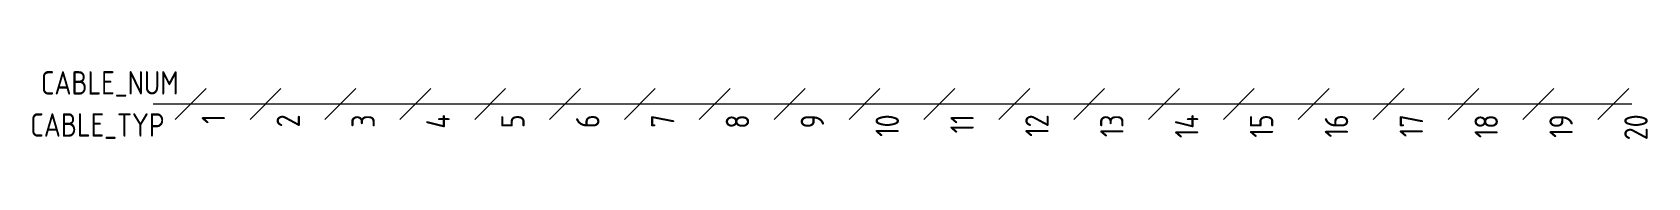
# Model space of a CAD drawing. Header units: millimetres. Extents: x -17 to 156, y -4 to 4.
import ezdxf
from ezdxf.enums import TextEntityAlignment as Align

# ---------------------------------------------------------------- set-up
doc = ezdxf.new("R2010")
doc.units = ezdxf.units.MM
for name, color, linetype in [('SYMB_FIL', 3, 'Continuous'), ('SYMB_FIL_FIN', 1, 'Continuous'), ('SYMB_REF_CONTACT', 2, 'Continuous'), ('SYMB_TXT_CONTACT', 2, 'Continuous'), ('SYMB_TXT_NOM', 3, 'Continuous')]:
    doc.layers.add(name, color=color, linetype=linetype)
doc.styles.add('NET2_5', font='isocp.shx', dxfattribs={"width": 0.9, "height": 2.5})

msp = doc.modelspace()

# ---------------------------------------------------------------- linework, layer by layer
at = {"layer": 'SYMB_FIL', "ltscale": 0.25}
msp.add_line((-4, 0), (154, 0), dxfattribs=at)
at = {"layer": 'SYMB_FIL_FIN'}
for p, q in [((-1.65, -1.65), (1.65, 1.65)), ((6.35, -1.65), (9.65, 1.65)), ((14.35, -1.65), (17.65, 1.65)), ((22.35, -1.65), (25.65, 1.65)), ((30.35, -1.65), (33.65, 1.65)), ((30.35, -1.65), (33.65, 1.65)), ((30.35, -1.65), (33.65, 1.65)), ((38.35, -1.65), (41.65, 1.65)), ((46.35, -1.65), (49.65, 1.65)), ((54.35, -1.65), (57.65, 1.65)), ((62.35, -1.65), (65.65, 1.65)), ((62.35, -1.65), (65.65, 1.65)), ((62.35, -1.65), (65.65, 1.65)), ((70.35, -1.65), (73.65, 1.65)), ((70.35, -1.65), (73.65, 1.65)), ((70.35, -1.65), (73.65, 1.65)), ((78.35, -1.65), (81.65, 1.65)), ((86.35, -1.65), (89.65, 1.65)), ((94.35, -1.65), (97.65, 1.65)), ((102.35, -1.65), (105.65, 1.65)), ((110.35, -1.65), (113.65, 1.65)), ((110.35, -1.65), (113.65, 1.65)), ((110.35, -1.65), (113.65, 1.65)), ((118.35, -1.65), (121.65, 1.65)), ((126.35, -1.65), (129.65, 1.65)), ((134.35, -1.65), (137.65, 1.65)), ((142.35, -1.65), (145.65, 1.65)), ((142.35, -1.65), (145.65, 1.65)), ((142.35, -1.65), (145.65, 1.65)), ((150.35, -1.65), (153.65, 1.65)), ((150.35, -1.65), (153.65, 1.65)), ((150.35, -1.65), (153.65, 1.65))]:
    msp.add_line(p, q, dxfattribs=at)

# ---------------------------------------------------------------- texts
at = {"layer": 'SYMB_REF_CONTACT', "style": 'NET2_5', "width": 0.9, "flags": 8}
msp.add_attdef('CABLE_TYP', text='?', height=2.5, dxfattribs=at).set_placement((-2.79, -3.5), align=Align.RIGHT)
at = {"layer": 'SYMB_TXT_CONTACT', "style": 'NET2_5', "width": 0.9, "flags": 8}
for tag, text, p in [('1', '1', (3.68, -1.12)), ('2', '2', (11.68, -1.12)), ('3', '3', (19.68, -1.12)), ('4', '4', (27.68, -1.12)), ('5', '5', (35.68, -1.12)), ('6', '6', (43.68, -1.12)), ('7', '7', (51.68, -1.12)), ('8', '8', (59.68, -1.12)), ('9', '9', (67.68, -1.12)), ('10', '10', (75.68, -1.12)), ('11', '11', (83.68, -1.12)), ('12', '12', (91.68, -1.12)), ('13', '13', (99.68, -1.12)), ('14', '14', (107.68, -1.12)), ('15', '15', (115.68, -1.12)), ('16', '16', (123.68, -1.12)), ('17', '17', (131.68, -1.12)), ('18', '18', (139.68, -1.12)), ('19', '19', (147.68, -1.12)), ('20', '20', (155.68, -1.12))]:
    msp.add_attdef(tag, text=text, height=2.5, rotation=90, dxfattribs=at).set_placement(p, align=Align.RIGHT)
at = {"layer": 'SYMB_TXT_NOM', "style": 'NET2_5', "width": 0.9, "flags": 8}
msp.add_attdef('CABLE_NUM', text='W?', height=2.5, dxfattribs=at).set_placement((-1.28, 1), align=Align.RIGHT)

doc.saveas('drawing.dxf')
